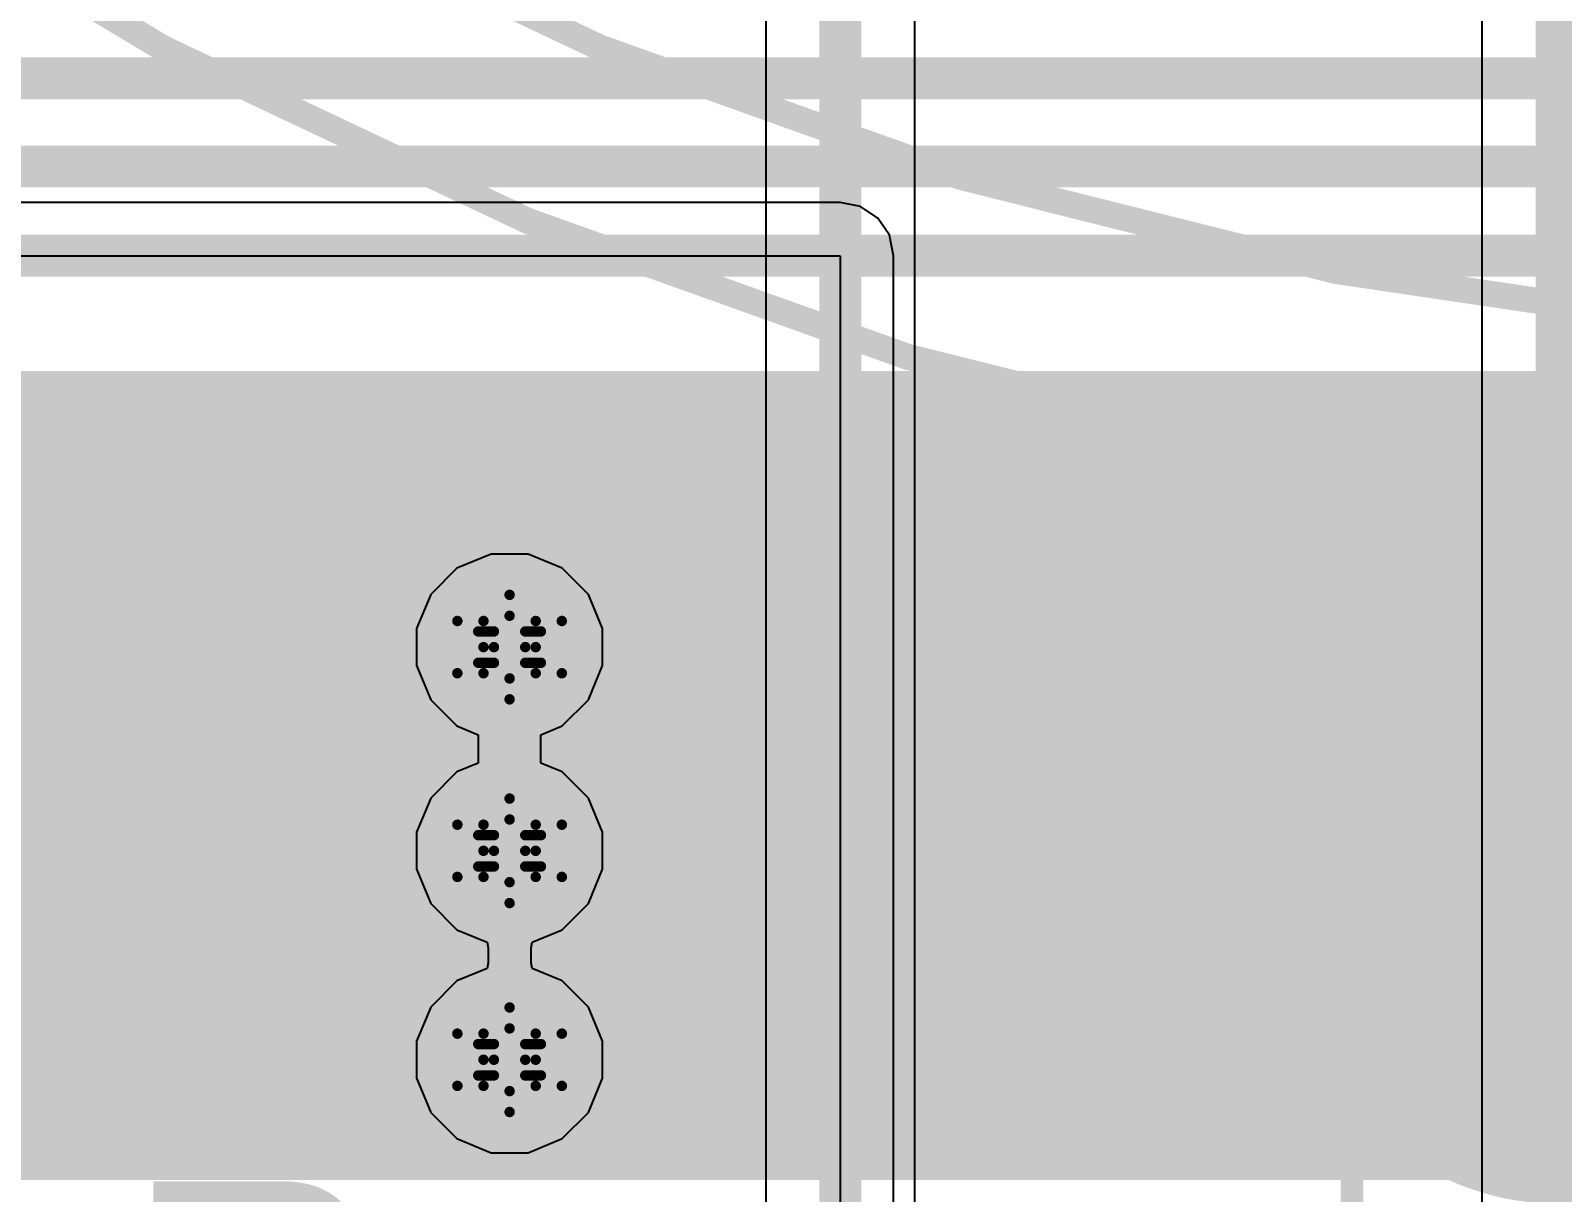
# Model space of a CAD drawing. Header units: inches. Extents: x -2.7 to 10.9, y -2.9 to 7.4.
# Drawn here: x 0.1083 to 0.4016, y 0.9786 to 1.201 of the extents above; entities that cross this region are included whole.
import ezdxf

# ---------------------------------------------------------------- set-up
doc = ezdxf.new("R2010")
doc.units = ezdxf.units.IN
doc.header["$MEASUREMENT"] = 0
for name, color, linetype in [('Board Outline', 216, 'Continuous'), ('Bottom Layer', 5, 'Continuous'), ('Bottom Solder', 6, 'Continuous'), ('Drill Drawing', 1, 'Continuous'), ('Layer 2', 16, 'Continuous'), ('Layer 3', 76, 'Continuous'), ('Top Layer', 1, 'Continuous'), ('Top Overlay', 2, 'Continuous'), ('Top Solder', 216, 'Continuous'), ('Via Holes', 16, 'Continuous')]:
    doc.layers.add(name, color=color, linetype=linetype)
doc.styles.add('Arial', font='', dxfattribs={"height": 0.2})
doc.styles.get('Arial').set_extended_font_data('Arial')

# ---------------------------------------------------------------- blocks, each defined once
blk = doc.blocks.new('EFM_620_31')
at = {"layer": 'Top Overlay'}
for points in [[(0.7874, 0, 0.005, 0.005, 1), (-0.7874, 0, 0.005, 0.005, 1)], [(0.75147, 0, 0.005, 0.005, 1), (-0.75147, 0, 0.005, 0.005, 1)]]:
    blk.add_lwpolyline(points, format="xyseb", close=True, dxfattribs=at)

msp = doc.modelspace()

# ---------------------------------------------------------------- hatches: boundary and pattern name
at = {"layer": 'Bottom Layer'}
msp.add_hatch(color=5, dxfattribs=at).paths.add_polyline_path([(0.09959, 0.981), (1.11999, 0.981), (1.11999, 1.13584), (0.09959, 1.13584)])
h = msp.add_hatch(color=5, dxfattribs=at)
edge = h.paths.add_edge_path()
edge.add_arc((0.2, 1.083), 0.01181, 0, 360)
h = msp.add_hatch(color=5, dxfattribs=at)
edge = h.paths.add_edge_path()
edge.add_arc((0.2, 1.044), 0.01181, 0, 360)
h = msp.add_hatch(color=5, dxfattribs=at)
edge = h.paths.add_edge_path()
edge.add_arc((0.2, 1.004), 0.01181, 0, 360)
at = {"layer": 'Bottom Solder'}
h = msp.add_hatch(color=6, dxfattribs=at)
edge = h.paths.add_edge_path()
edge.add_arc((0.2, 1.083), 0.01581, 0, 360)
h = msp.add_hatch(color=6, dxfattribs=at)
edge = h.paths.add_edge_path()
edge.add_arc((0.2, 1.044), 0.01581, 0, 360)
h = msp.add_hatch(color=6, dxfattribs=at)
edge = h.paths.add_edge_path()
edge.add_arc((0.2, 1.004), 0.01581, 0, 360)
at = {"layer": 'Layer 2'}
h = msp.add_hatch(color=16, dxfattribs=at)
edge = h.paths.add_edge_path()
edge.add_arc((0.2, 1.083), 0.01181, 0, 360)
h = msp.add_hatch(color=16, dxfattribs=at)
edge = h.paths.add_edge_path()
edge.add_arc((0.2, 1.044), 0.01181, 0, 360)
h = msp.add_hatch(color=16, dxfattribs=at)
edge = h.paths.add_edge_path()
edge.add_arc((0.2, 1.004), 0.01181, 0, 360)
at = {"layer": 'Layer 3'}
h = msp.add_hatch(color=76, dxfattribs=at)
edge = h.paths.add_edge_path()
edge.add_arc((0.2, 1.083), 0.01181, 0, 360)
h = msp.add_hatch(color=76, dxfattribs=at)
edge = h.paths.add_edge_path()
edge.add_arc((0.2, 1.044), 0.01181, 0, 360)
h = msp.add_hatch(color=76, dxfattribs=at)
edge = h.paths.add_edge_path()
edge.add_arc((0.2, 1.004), 0.01181, 0, 360)
at = {"layer": 'Top Layer'}
h = msp.add_hatch(color=1, dxfattribs=at)
edge = h.paths.add_edge_path()
edge.add_arc((0.2, 1.083), 0.01181, 0, 360)
h = msp.add_hatch(color=1, dxfattribs=at)
edge = h.paths.add_edge_path()
edge.add_arc((0.2, 1.044), 0.01181, 0, 360)
h = msp.add_hatch(color=1, dxfattribs=at)
edge = h.paths.add_edge_path()
edge.add_arc((0.2, 1.004), 0.01181, 0, 360)
at = {"layer": 'Top Solder'}
h = msp.add_hatch(color=216, dxfattribs=at)
edge = h.paths.add_edge_path()
edge.add_arc((0.2, 1.083), 0.01581, 0, 360)
h = msp.add_hatch(color=216, dxfattribs=at)
edge = h.paths.add_edge_path()
edge.add_arc((0.2, 1.044), 0.01581, 0, 360)
h = msp.add_hatch(color=216, dxfattribs=at)
edge = h.paths.add_edge_path()
edge.add_arc((0.2, 1.004), 0.01581, 0, 360)
at = {"layer": 'Via Holes'}
h = msp.add_hatch(color=7, dxfattribs=at)
edge = h.paths.add_edge_path()
edge.add_arc((0.2, 1.083), 0.00591, 0, 360)
h = msp.add_hatch(color=7, dxfattribs=at)
edge = h.paths.add_edge_path()
edge.add_arc((0.2, 1.044), 0.00591, 0, 360)
h = msp.add_hatch(color=7, dxfattribs=at)
edge = h.paths.add_edge_path()
edge.add_arc((0.2, 1.004), 0.00591, 0, 360)

# ---------------------------------------------------------------- linework, layer by layer
at = {"layer": 'Board Outline'}
msp.add_lwpolyline([(-2.49969, 1.37795, 0.005, 0.005, -0.740599), (2.8433, 0.25075, 0.005, 0.005, 0)], format="xyseb", dxfattribs=at)
at = {"layer": 'Bottom Layer'}
for points in [[(-0.18099, 1.19189, 0.008, 0.008, 0), (1.02789, 1.19189, 0.008, 0.008, 0)], [(-0.03674, 1.175, 0.008, 0.008, 0), (1.035, 1.175, 0.008, 0.008, 0)], [(-0.01206, 1.15794, 0.008, 0.008, 0), (1.04082, 1.15794, 0.008, 0.008, 0)]]:
    msp.add_lwpolyline(points, format="xyseb", dxfattribs=at)
at = {"layer": 'Drill Drawing'}
for points in [[(0.195, 1.088, 0.002, 0.002, 0), (0.2, 1.093, 0.002, 0.002, 0)], [(0.2, 1.093, 0.002, 0.002, 0), (0.205, 1.088, 0.002, 0.002, 0)], [(0.19, 1.088, 0.002, 0.002, 0), (0.195, 1.083, 0.002, 0.002, 0)], [(0.19, 1.088, 0.002, 0.002, 0), (0.195, 1.088, 0.002, 0.002, 0)], [(0.197, 1.086, 0.002, 0.002, 0), (0.2, 1.089, 0.002, 0.002, 0)], [(0.2, 1.089, 0.002, 0.002, 0), (0.203, 1.086, 0.002, 0.002, 0)], [(0.205, 1.088, 0.002, 0.002, 0), (0.21, 1.088, 0.002, 0.002, 0)], [(0.205, 1.083, 0.002, 0.002, 0), (0.21, 1.088, 0.002, 0.002, 0)], [(0.194, 1.086, 0.002, 0.002, 0), (0.197, 1.083, 0.002, 0.002, 0)], [(0.194, 1.086, 0.002, 0.002, 0), (0.197, 1.086, 0.002, 0.002, 0)], [(0.203, 1.086, 0.002, 0.002, 0), (0.206, 1.086, 0.002, 0.002, 0)], [(0.203, 1.083, 0.002, 0.002, 0), (0.206, 1.086, 0.002, 0.002, 0)], [(0.19, 1.078, 0.002, 0.002, 0), (0.195, 1.083, 0.002, 0.002, 0)], [(0.194, 1.08, 0.002, 0.002, 0), (0.197, 1.083, 0.002, 0.002, 0)], [(0.203, 1.083, 0.002, 0.002, 0), (0.206, 1.08, 0.002, 0.002, 0)], [(0.205, 1.083, 0.002, 0.002, 0), (0.21, 1.078, 0.002, 0.002, 0)], [(0.194, 1.08, 0.002, 0.002, 0), (0.197, 1.08, 0.002, 0.002, 0)], [(0.197, 1.08, 0.002, 0.002, 0), (0.2, 1.077, 0.002, 0.002, 0)], [(0.2, 1.077, 0.002, 0.002, 0), (0.203, 1.08, 0.002, 0.002, 0)], [(0.203, 1.08, 0.002, 0.002, 0), (0.206, 1.08, 0.002, 0.002, 0)], [(0.19, 1.078, 0.002, 0.002, 0), (0.195, 1.078, 0.002, 0.002, 0)], [(0.195, 1.078, 0.002, 0.002, 0), (0.2, 1.073, 0.002, 0.002, 0)], [(0.2, 1.073, 0.002, 0.002, 0), (0.205, 1.078, 0.002, 0.002, 0)], [(0.205, 1.078, 0.002, 0.002, 0), (0.21, 1.078, 0.002, 0.002, 0)], [(0.195, 1.049, 0.002, 0.002, 0), (0.2, 1.054, 0.002, 0.002, 0)], [(0.2, 1.054, 0.002, 0.002, 0), (0.205, 1.049, 0.002, 0.002, 0)], [(0.197, 1.047, 0.002, 0.002, 0), (0.2, 1.05, 0.002, 0.002, 0)], [(0.2, 1.05, 0.002, 0.002, 0), (0.203, 1.047, 0.002, 0.002, 0)], [(0.19, 1.049, 0.002, 0.002, 0), (0.195, 1.044, 0.002, 0.002, 0)], [(0.19, 1.049, 0.002, 0.002, 0), (0.195, 1.049, 0.002, 0.002, 0)], [(0.194, 1.047, 0.002, 0.002, 0), (0.197, 1.044, 0.002, 0.002, 0)], [(0.194, 1.047, 0.002, 0.002, 0), (0.197, 1.047, 0.002, 0.002, 0)], [(0.203, 1.047, 0.002, 0.002, 0), (0.206, 1.047, 0.002, 0.002, 0)], [(0.203, 1.044, 0.002, 0.002, 0), (0.206, 1.047, 0.002, 0.002, 0)], [(0.205, 1.049, 0.002, 0.002, 0), (0.21, 1.049, 0.002, 0.002, 0)], [(0.205, 1.044, 0.002, 0.002, 0), (0.21, 1.049, 0.002, 0.002, 0)], [(0.19, 1.039, 0.002, 0.002, 0), (0.195, 1.044, 0.002, 0.002, 0)], [(0.194, 1.041, 0.002, 0.002, 0), (0.197, 1.044, 0.002, 0.002, 0)], [(0.203, 1.044, 0.002, 0.002, 0), (0.206, 1.041, 0.002, 0.002, 0)], [(0.205, 1.044, 0.002, 0.002, 0), (0.21, 1.039, 0.002, 0.002, 0)], [(0.194, 1.041, 0.002, 0.002, 0), (0.197, 1.041, 0.002, 0.002, 0)], [(0.197, 1.041, 0.002, 0.002, 0), (0.2, 1.038, 0.002, 0.002, 0)], [(0.2, 1.038, 0.002, 0.002, 0), (0.203, 1.041, 0.002, 0.002, 0)], [(0.203, 1.041, 0.002, 0.002, 0), (0.206, 1.041, 0.002, 0.002, 0)], [(0.19, 1.039, 0.002, 0.002, 0), (0.195, 1.039, 0.002, 0.002, 0)], [(0.195, 1.039, 0.002, 0.002, 0), (0.2, 1.034, 0.002, 0.002, 0)], [(0.2, 1.034, 0.002, 0.002, 0), (0.205, 1.039, 0.002, 0.002, 0)], [(0.205, 1.039, 0.002, 0.002, 0), (0.21, 1.039, 0.002, 0.002, 0)], [(0.195, 1.009, 0.002, 0.002, 0), (0.2, 1.014, 0.002, 0.002, 0)], [(0.2, 1.014, 0.002, 0.002, 0), (0.205, 1.009, 0.002, 0.002, 0)], [(0.19, 1.009, 0.002, 0.002, 0), (0.195, 1.004, 0.002, 0.002, 0)], [(0.19, 1.009, 0.002, 0.002, 0), (0.195, 1.009, 0.002, 0.002, 0)], [(0.197, 1.007, 0.002, 0.002, 0), (0.2, 1.01, 0.002, 0.002, 0)], [(0.2, 1.01, 0.002, 0.002, 0), (0.203, 1.007, 0.002, 0.002, 0)], [(0.205, 1.009, 0.002, 0.002, 0), (0.21, 1.009, 0.002, 0.002, 0)], [(0.205, 1.004, 0.002, 0.002, 0), (0.21, 1.009, 0.002, 0.002, 0)], [(0.194, 1.007, 0.002, 0.002, 0), (0.197, 1.004, 0.002, 0.002, 0)], [(0.194, 1.007, 0.002, 0.002, 0), (0.197, 1.007, 0.002, 0.002, 0)], [(0.203, 1.007, 0.002, 0.002, 0), (0.206, 1.007, 0.002, 0.002, 0)], [(0.203, 1.004, 0.002, 0.002, 0), (0.206, 1.007, 0.002, 0.002, 0)], [(0.19, 0.999, 0.002, 0.002, 0), (0.195, 1.004, 0.002, 0.002, 0)], [(0.194, 1.001, 0.002, 0.002, 0), (0.197, 1.004, 0.002, 0.002, 0)], [(0.203, 1.004, 0.002, 0.002, 0), (0.206, 1.001, 0.002, 0.002, 0)], [(0.205, 1.004, 0.002, 0.002, 0), (0.21, 0.999, 0.002, 0.002, 0)], [(0.194, 1.001, 0.002, 0.002, 0), (0.197, 1.001, 0.002, 0.002, 0)], [(0.197, 1.001, 0.002, 0.002, 0), (0.2, 0.998, 0.002, 0.002, 0)], [(0.2, 0.998, 0.002, 0.002, 0), (0.203, 1.001, 0.002, 0.002, 0)], [(0.203, 1.001, 0.002, 0.002, 0), (0.206, 1.001, 0.002, 0.002, 0)], [(0.19, 0.999, 0.002, 0.002, 0), (0.195, 0.999, 0.002, 0.002, 0)], [(0.195, 0.999, 0.002, 0.002, 0), (0.2, 0.994, 0.002, 0.002, 0)], [(0.2, 0.994, 0.002, 0.002, 0), (0.205, 0.999, 0.002, 0.002, 0)], [(0.205, 0.999, 0.002, 0.002, 0), (0.21, 0.999, 0.002, 0.002, 0)]]:
    msp.add_lwpolyline(points, format="xyseb", dxfattribs=at)
for points in [[(0.1995, 1.093, 0.001, 0.001, 1), (0.2005, 1.093, 0.001, 0.001, 1)], [(0.1995, 1.093, 0.001, 0.001, 1), (0.2005, 1.093, 0.001, 0.001, 1)], [(0.1895, 1.088, 0.001, 0.001, 1), (0.1905, 1.088, 0.001, 0.001, 1)], [(0.1895, 1.088, 0.001, 0.001, 1), (0.1905, 1.088, 0.001, 0.001, 1)], [(0.1945, 1.088, 0.001, 0.001, 1), (0.1955, 1.088, 0.001, 0.001, 1)], [(0.1945, 1.088, 0.001, 0.001, 1), (0.1955, 1.088, 0.001, 0.001, 1)], [(0.1995, 1.089, 0.001, 0.001, 1), (0.2005, 1.089, 0.001, 0.001, 1)], [(0.1995, 1.089, 0.001, 0.001, 1), (0.2005, 1.089, 0.001, 0.001, 1)], [(0.2045, 1.088, 0.001, 0.001, 1), (0.2055, 1.088, 0.001, 0.001, 1)], [(0.2045, 1.088, 0.001, 0.001, 1), (0.2055, 1.088, 0.001, 0.001, 1)], [(0.2095, 1.088, 0.001, 0.001, 1), (0.2105, 1.088, 0.001, 0.001, 1)], [(0.2095, 1.088, 0.001, 0.001, 1), (0.2105, 1.088, 0.001, 0.001, 1)], [(0.1935, 1.086, 0.001, 0.001, 1), (0.1945, 1.086, 0.001, 0.001, 1)], [(0.1935, 1.086, 0.001, 0.001, 1), (0.1945, 1.086, 0.001, 0.001, 1)], [(0.1965, 1.086, 0.001, 0.001, 1), (0.1975, 1.086, 0.001, 0.001, 1)], [(0.1965, 1.086, 0.001, 0.001, 1), (0.1975, 1.086, 0.001, 0.001, 1)], [(0.2025, 1.086, 0.001, 0.001, 1), (0.2035, 1.086, 0.001, 0.001, 1)], [(0.2025, 1.086, 0.001, 0.001, 1), (0.2035, 1.086, 0.001, 0.001, 1)], [(0.2055, 1.086, 0.001, 0.001, 1), (0.2065, 1.086, 0.001, 0.001, 1)], [(0.2055, 1.086, 0.001, 0.001, 1), (0.2065, 1.086, 0.001, 0.001, 1)], [(0.1945, 1.083, 0.001, 0.001, 1), (0.1955, 1.083, 0.001, 0.001, 1)], [(0.1945, 1.083, 0.001, 0.001, 1), (0.1955, 1.083, 0.001, 0.001, 1)], [(0.1965, 1.083, 0.001, 0.001, 1), (0.1975, 1.083, 0.001, 0.001, 1)], [(0.1965, 1.083, 0.001, 0.001, 1), (0.1975, 1.083, 0.001, 0.001, 1)], [(0.2025, 1.083, 0.001, 0.001, 1), (0.2035, 1.083, 0.001, 0.001, 1)], [(0.2025, 1.083, 0.001, 0.001, 1), (0.2035, 1.083, 0.001, 0.001, 1)], [(0.2045, 1.083, 0.001, 0.001, 1), (0.2055, 1.083, 0.001, 0.001, 1)], [(0.2045, 1.083, 0.001, 0.001, 1), (0.2055, 1.083, 0.001, 0.001, 1)], [(0.1935, 1.08, 0.001, 0.001, 1), (0.1945, 1.08, 0.001, 0.001, 1)], [(0.1935, 1.08, 0.001, 0.001, 1), (0.1945, 1.08, 0.001, 0.001, 1)], [(0.1965, 1.08, 0.001, 0.001, 1), (0.1975, 1.08, 0.001, 0.001, 1)], [(0.1965, 1.08, 0.001, 0.001, 1), (0.1975, 1.08, 0.001, 0.001, 1)], [(0.2025, 1.08, 0.001, 0.001, 1), (0.2035, 1.08, 0.001, 0.001, 1)], [(0.2025, 1.08, 0.001, 0.001, 1), (0.2035, 1.08, 0.001, 0.001, 1)], [(0.2055, 1.08, 0.001, 0.001, 1), (0.2065, 1.08, 0.001, 0.001, 1)], [(0.2055, 1.08, 0.001, 0.001, 1), (0.2065, 1.08, 0.001, 0.001, 1)], [(0.1895, 1.078, 0.001, 0.001, 1), (0.1905, 1.078, 0.001, 0.001, 1)], [(0.1895, 1.078, 0.001, 0.001, 1), (0.1905, 1.078, 0.001, 0.001, 1)], [(0.1945, 1.078, 0.001, 0.001, 1), (0.1955, 1.078, 0.001, 0.001, 1)], [(0.1945, 1.078, 0.001, 0.001, 1), (0.1955, 1.078, 0.001, 0.001, 1)], [(0.1995, 1.077, 0.001, 0.001, 1), (0.2005, 1.077, 0.001, 0.001, 1)], [(0.1995, 1.077, 0.001, 0.001, 1), (0.2005, 1.077, 0.001, 0.001, 1)], [(0.2045, 1.078, 0.001, 0.001, 1), (0.2055, 1.078, 0.001, 0.001, 1)], [(0.2045, 1.078, 0.001, 0.001, 1), (0.2055, 1.078, 0.001, 0.001, 1)], [(0.2095, 1.078, 0.001, 0.001, 1), (0.2105, 1.078, 0.001, 0.001, 1)], [(0.2095, 1.078, 0.001, 0.001, 1), (0.2105, 1.078, 0.001, 0.001, 1)], [(0.1995, 1.073, 0.001, 0.001, 1), (0.2005, 1.073, 0.001, 0.001, 1)], [(0.1995, 1.073, 0.001, 0.001, 1), (0.2005, 1.073, 0.001, 0.001, 1)], [(0.1995, 1.054, 0.001, 0.001, 1), (0.2005, 1.054, 0.001, 0.001, 1)], [(0.1995, 1.054, 0.001, 0.001, 1), (0.2005, 1.054, 0.001, 0.001, 1)], [(0.1995, 1.05, 0.001, 0.001, 1), (0.2005, 1.05, 0.001, 0.001, 1)], [(0.1995, 1.05, 0.001, 0.001, 1), (0.2005, 1.05, 0.001, 0.001, 1)], [(0.1895, 1.049, 0.001, 0.001, 1), (0.1905, 1.049, 0.001, 0.001, 1)], [(0.1895, 1.049, 0.001, 0.001, 1), (0.1905, 1.049, 0.001, 0.001, 1)], [(0.1935, 1.047, 0.001, 0.001, 1), (0.1945, 1.047, 0.001, 0.001, 1)], [(0.1935, 1.047, 0.001, 0.001, 1), (0.1945, 1.047, 0.001, 0.001, 1)], [(0.1945, 1.049, 0.001, 0.001, 1), (0.1955, 1.049, 0.001, 0.001, 1)], [(0.1945, 1.049, 0.001, 0.001, 1), (0.1955, 1.049, 0.001, 0.001, 1)], [(0.1965, 1.047, 0.001, 0.001, 1), (0.1975, 1.047, 0.001, 0.001, 1)], [(0.1965, 1.047, 0.001, 0.001, 1), (0.1975, 1.047, 0.001, 0.001, 1)], [(0.2025, 1.047, 0.001, 0.001, 1), (0.2035, 1.047, 0.001, 0.001, 1)], [(0.2025, 1.047, 0.001, 0.001, 1), (0.2035, 1.047, 0.001, 0.001, 1)], [(0.2045, 1.049, 0.001, 0.001, 1), (0.2055, 1.049, 0.001, 0.001, 1)], [(0.2045, 1.049, 0.001, 0.001, 1), (0.2055, 1.049, 0.001, 0.001, 1)], [(0.2055, 1.047, 0.001, 0.001, 1), (0.2065, 1.047, 0.001, 0.001, 1)], [(0.2055, 1.047, 0.001, 0.001, 1), (0.2065, 1.047, 0.001, 0.001, 1)], [(0.2095, 1.049, 0.001, 0.001, 1), (0.2105, 1.049, 0.001, 0.001, 1)], [(0.2095, 1.049, 0.001, 0.001, 1), (0.2105, 1.049, 0.001, 0.001, 1)], [(0.1945, 1.044, 0.001, 0.001, 1), (0.1955, 1.044, 0.001, 0.001, 1)], [(0.1945, 1.044, 0.001, 0.001, 1), (0.1955, 1.044, 0.001, 0.001, 1)], [(0.1965, 1.044, 0.001, 0.001, 1), (0.1975, 1.044, 0.001, 0.001, 1)], [(0.1965, 1.044, 0.001, 0.001, 1), (0.1975, 1.044, 0.001, 0.001, 1)], [(0.2025, 1.044, 0.001, 0.001, 1), (0.2035, 1.044, 0.001, 0.001, 1)], [(0.2025, 1.044, 0.001, 0.001, 1), (0.2035, 1.044, 0.001, 0.001, 1)], [(0.2045, 1.044, 0.001, 0.001, 1), (0.2055, 1.044, 0.001, 0.001, 1)], [(0.2045, 1.044, 0.001, 0.001, 1), (0.2055, 1.044, 0.001, 0.001, 1)], [(0.1935, 1.041, 0.001, 0.001, 1), (0.1945, 1.041, 0.001, 0.001, 1)], [(0.1935, 1.041, 0.001, 0.001, 1), (0.1945, 1.041, 0.001, 0.001, 1)], [(0.1965, 1.041, 0.001, 0.001, 1), (0.1975, 1.041, 0.001, 0.001, 1)], [(0.1965, 1.041, 0.001, 0.001, 1), (0.1975, 1.041, 0.001, 0.001, 1)], [(0.2025, 1.041, 0.001, 0.001, 1), (0.2035, 1.041, 0.001, 0.001, 1)], [(0.2025, 1.041, 0.001, 0.001, 1), (0.2035, 1.041, 0.001, 0.001, 1)], [(0.2055, 1.041, 0.001, 0.001, 1), (0.2065, 1.041, 0.001, 0.001, 1)], [(0.2055, 1.041, 0.001, 0.001, 1), (0.2065, 1.041, 0.001, 0.001, 1)], [(0.1895, 1.039, 0.001, 0.001, 1), (0.1905, 1.039, 0.001, 0.001, 1)], [(0.1895, 1.039, 0.001, 0.001, 1), (0.1905, 1.039, 0.001, 0.001, 1)], [(0.1945, 1.039, 0.001, 0.001, 1), (0.1955, 1.039, 0.001, 0.001, 1)], [(0.1945, 1.039, 0.001, 0.001, 1), (0.1955, 1.039, 0.001, 0.001, 1)], [(0.1995, 1.038, 0.001, 0.001, 1), (0.2005, 1.038, 0.001, 0.001, 1)], [(0.1995, 1.038, 0.001, 0.001, 1), (0.2005, 1.038, 0.001, 0.001, 1)], [(0.2045, 1.039, 0.001, 0.001, 1), (0.2055, 1.039, 0.001, 0.001, 1)], [(0.2045, 1.039, 0.001, 0.001, 1), (0.2055, 1.039, 0.001, 0.001, 1)], [(0.2095, 1.039, 0.001, 0.001, 1), (0.2105, 1.039, 0.001, 0.001, 1)], [(0.2095, 1.039, 0.001, 0.001, 1), (0.2105, 1.039, 0.001, 0.001, 1)], [(0.1995, 1.034, 0.001, 0.001, 1), (0.2005, 1.034, 0.001, 0.001, 1)], [(0.1995, 1.034, 0.001, 0.001, 1), (0.2005, 1.034, 0.001, 0.001, 1)], [(0.1995, 1.014, 0.001, 0.001, 1), (0.2005, 1.014, 0.001, 0.001, 1)], [(0.1995, 1.014, 0.001, 0.001, 1), (0.2005, 1.014, 0.001, 0.001, 1)], [(0.1895, 1.009, 0.001, 0.001, 1), (0.1905, 1.009, 0.001, 0.001, 1)], [(0.1895, 1.009, 0.001, 0.001, 1), (0.1905, 1.009, 0.001, 0.001, 1)], [(0.1945, 1.009, 0.001, 0.001, 1), (0.1955, 1.009, 0.001, 0.001, 1)], [(0.1945, 1.009, 0.001, 0.001, 1), (0.1955, 1.009, 0.001, 0.001, 1)], [(0.1995, 1.01, 0.001, 0.001, 1), (0.2005, 1.01, 0.001, 0.001, 1)], [(0.1995, 1.01, 0.001, 0.001, 1), (0.2005, 1.01, 0.001, 0.001, 1)], [(0.2045, 1.009, 0.001, 0.001, 1), (0.2055, 1.009, 0.001, 0.001, 1)], [(0.2045, 1.009, 0.001, 0.001, 1), (0.2055, 1.009, 0.001, 0.001, 1)], [(0.2095, 1.009, 0.001, 0.001, 1), (0.2105, 1.009, 0.001, 0.001, 1)], [(0.2095, 1.009, 0.001, 0.001, 1), (0.2105, 1.009, 0.001, 0.001, 1)], [(0.1935, 1.007, 0.001, 0.001, 1), (0.1945, 1.007, 0.001, 0.001, 1)], [(0.1935, 1.007, 0.001, 0.001, 1), (0.1945, 1.007, 0.001, 0.001, 1)], [(0.1965, 1.007, 0.001, 0.001, 1), (0.1975, 1.007, 0.001, 0.001, 1)], [(0.1965, 1.007, 0.001, 0.001, 1), (0.1975, 1.007, 0.001, 0.001, 1)], [(0.2025, 1.007, 0.001, 0.001, 1), (0.2035, 1.007, 0.001, 0.001, 1)], [(0.2025, 1.007, 0.001, 0.001, 1), (0.2035, 1.007, 0.001, 0.001, 1)], [(0.2055, 1.007, 0.001, 0.001, 1), (0.2065, 1.007, 0.001, 0.001, 1)], [(0.2055, 1.007, 0.001, 0.001, 1), (0.2065, 1.007, 0.001, 0.001, 1)], [(0.1945, 1.004, 0.001, 0.001, 1), (0.1955, 1.004, 0.001, 0.001, 1)], [(0.1945, 1.004, 0.001, 0.001, 1), (0.1955, 1.004, 0.001, 0.001, 1)], [(0.1965, 1.004, 0.001, 0.001, 1), (0.1975, 1.004, 0.001, 0.001, 1)], [(0.1965, 1.004, 0.001, 0.001, 1), (0.1975, 1.004, 0.001, 0.001, 1)], [(0.2025, 1.004, 0.001, 0.001, 1), (0.2035, 1.004, 0.001, 0.001, 1)], [(0.2025, 1.004, 0.001, 0.001, 1), (0.2035, 1.004, 0.001, 0.001, 1)], [(0.2045, 1.004, 0.001, 0.001, 1), (0.2055, 1.004, 0.001, 0.001, 1)], [(0.2045, 1.004, 0.001, 0.001, 1), (0.2055, 1.004, 0.001, 0.001, 1)], [(0.1935, 1.001, 0.001, 0.001, 1), (0.1945, 1.001, 0.001, 0.001, 1)], [(0.1935, 1.001, 0.001, 0.001, 1), (0.1945, 1.001, 0.001, 0.001, 1)], [(0.1965, 1.001, 0.001, 0.001, 1), (0.1975, 1.001, 0.001, 0.001, 1)], [(0.1965, 1.001, 0.001, 0.001, 1), (0.1975, 1.001, 0.001, 0.001, 1)], [(0.2025, 1.001, 0.001, 0.001, 1), (0.2035, 1.001, 0.001, 0.001, 1)], [(0.2025, 1.001, 0.001, 0.001, 1), (0.2035, 1.001, 0.001, 0.001, 1)], [(0.2055, 1.001, 0.001, 0.001, 1), (0.2065, 1.001, 0.001, 0.001, 1)], [(0.2055, 1.001, 0.001, 0.001, 1), (0.2065, 1.001, 0.001, 0.001, 1)], [(0.1895, 0.999, 0.001, 0.001, 1), (0.1905, 0.999, 0.001, 0.001, 1)], [(0.1895, 0.999, 0.001, 0.001, 1), (0.1905, 0.999, 0.001, 0.001, 1)], [(0.1945, 0.999, 0.001, 0.001, 1), (0.1955, 0.999, 0.001, 0.001, 1)], [(0.1945, 0.999, 0.001, 0.001, 1), (0.1955, 0.999, 0.001, 0.001, 1)], [(0.1995, 0.998, 0.001, 0.001, 1), (0.2005, 0.998, 0.001, 0.001, 1)], [(0.1995, 0.998, 0.001, 0.001, 1), (0.2005, 0.998, 0.001, 0.001, 1)], [(0.2045, 0.999, 0.001, 0.001, 1), (0.2055, 0.999, 0.001, 0.001, 1)], [(0.2045, 0.999, 0.001, 0.001, 1), (0.2055, 0.999, 0.001, 0.001, 1)], [(0.2095, 0.999, 0.001, 0.001, 1), (0.2105, 0.999, 0.001, 0.001, 1)], [(0.2095, 0.999, 0.001, 0.001, 1), (0.2105, 0.999, 0.001, 0.001, 1)], [(0.1995, 0.994, 0.001, 0.001, 1), (0.2005, 0.994, 0.001, 0.001, 1)], [(0.1995, 0.994, 0.001, 0.001, 1), (0.2005, 0.994, 0.001, 0.001, 1)]]:
    msp.add_lwpolyline(points, format="xyseb", close=True, dxfattribs=at)
at = {"layer": 'Layer 2'}
for p, q in [((0.19646, 1.10081), (0.18991, 1.0981)), ((0.20354, 1.10081), (0.19646, 1.10081)), ((0.21009, 1.0981), (0.20354, 1.10081)), ((0.18991, 1.0981), (0.1849, 1.09309)), ((0.2151, 1.09309), (0.21009, 1.0981)), ((0.1849, 1.09309), (0.18219, 1.08654)), ((0.21781, 1.08654), (0.2151, 1.09309)), ((0.18219, 1.08654), (0.18219, 1.07946)), ((0.21781, 1.07946), (0.21781, 1.08654)), ((0.18219, 1.07946), (0.1849, 1.07291)), ((0.2151, 1.07291), (0.21781, 1.07946)), ((0.1849, 1.07291), (0.18991, 1.0679)), ((0.21009, 1.0679), (0.2151, 1.07291)), ((0.18991, 1.0679), (0.194, 1.06621)), ((0.206, 1.06621), (0.21009, 1.0679)), ((0.194, 1.06621), (0.194, 1.06079)), ((0.206, 1.06079), (0.206, 1.06621)), ((0.18991, 1.0591), (0.1849, 1.05409)), ((0.194, 1.06079), (0.18991, 1.0591)), ((0.21009, 1.0591), (0.206, 1.06079)), ((0.2151, 1.05409), (0.21009, 1.0591)), ((0.1849, 1.05409), (0.18219, 1.04754)), ((0.21781, 1.04754), (0.2151, 1.05409)), ((0.18219, 1.04754), (0.18219, 1.04046)), ((0.21781, 1.04046), (0.21781, 1.04754)), ((0.18219, 1.04046), (0.1849, 1.03391)), ((0.2151, 1.03391), (0.21781, 1.04046)), ((0.1849, 1.03391), (0.18991, 1.0289)), ((0.21009, 1.0289), (0.2151, 1.03391)), ((0.18991, 1.0289), (0.19571, 1.0265)), ((0.20429, 1.0265), (0.21009, 1.0289)), ((0.19571, 1.0265), (0.19587, 1.02545)), ((0.19587, 1.02545), (0.19587, 1.02255)), ((0.20413, 1.02545), (0.20429, 1.0265)), ((0.20413, 1.02255), (0.20413, 1.02545)), ((0.19571, 1.0215), (0.18991, 1.0191)), ((0.19587, 1.02255), (0.19571, 1.0215)), ((0.20429, 1.0215), (0.20413, 1.02255)), ((0.21009, 1.0191), (0.20429, 1.0215)), ((0.18991, 1.0191), (0.1849, 1.01409)), ((0.2151, 1.01409), (0.21009, 1.0191)), ((0.1849, 1.01409), (0.18219, 1.00754)), ((0.21781, 1.00754), (0.2151, 1.01409)), ((0.18219, 1.00754), (0.18219, 1.00046)), ((0.21781, 1.00046), (0.21781, 1.00754)), ((0.18219, 1.00046), (0.1849, 0.99391)), ((0.2151, 0.99391), (0.21781, 1.00046)), ((0.1849, 0.99391), (0.18991, 0.9889)), ((0.21009, 0.9889), (0.2151, 0.99391)), ((0.18991, 0.9889), (0.19646, 0.98619)), ((0.20354, 0.98619), (0.21009, 0.9889)), ((0.19646, 0.98619), (0.20354, 0.98619))]:
    msp.add_line(p, q, dxfattribs=at)
at = {"layer": 'Layer 3'}
for p, q in [((0.2633, 1.16813), (0.1, 1.16813)), ((0.2672, 1.16736), (0.2633, 1.16813)), ((0.27051, 1.16515), (0.2672, 1.16736)), ((0.27272, 1.16184), (0.27051, 1.16515)), ((0.27349, 1.15794), (0.27272, 1.16184)), ((0.1, 1.15794), (0.2633, 1.15794)), ((0.2633, 1.15794), (0.2633, 0.62008)), ((0.27349, 0.78443), (0.27349, 1.15794))]:
    msp.add_line(p, q, dxfattribs=at)
at = {"layer": 'Top Layer'}
for p, q in [((0.24906, 1.94629), (0.24906, 0.9329)), ((0.27761, 0.78598), (0.27761, 1.94629)), ((0.38616, 1.64194), (0.38616, 0.87935)), ((0.19646, 1.10081), (0.18991, 1.0981)), ((0.20354, 1.10081), (0.19646, 1.10081)), ((0.21009, 1.0981), (0.20354, 1.10081)), ((0.18991, 1.0981), (0.1849, 1.09309)), ((0.2151, 1.09309), (0.21009, 1.0981)), ((0.1849, 1.09309), (0.18219, 1.08654)), ((0.21781, 1.08654), (0.2151, 1.09309)), ((0.18219, 1.08654), (0.18219, 1.07946)), ((0.21781, 1.07946), (0.21781, 1.08654)), ((0.18219, 1.07946), (0.1849, 1.07291)), ((0.2151, 1.07291), (0.21781, 1.07946)), ((0.1849, 1.07291), (0.18991, 1.0679)), ((0.21009, 1.0679), (0.2151, 1.07291)), ((0.18991, 1.0679), (0.194, 1.06621)), ((0.206, 1.06621), (0.21009, 1.0679)), ((0.194, 1.06621), (0.194, 1.06079)), ((0.206, 1.06079), (0.206, 1.06621)), ((0.18991, 1.0591), (0.1849, 1.05409)), ((0.194, 1.06079), (0.18991, 1.0591)), ((0.21009, 1.0591), (0.206, 1.06079)), ((0.2151, 1.05409), (0.21009, 1.0591)), ((0.1849, 1.05409), (0.18219, 1.04754)), ((0.21781, 1.04754), (0.2151, 1.05409)), ((0.18219, 1.04754), (0.18219, 1.04046)), ((0.21781, 1.04046), (0.21781, 1.04754)), ((0.18219, 1.04046), (0.1849, 1.03391)), ((0.2151, 1.03391), (0.21781, 1.04046)), ((0.1849, 1.03391), (0.18991, 1.0289)), ((0.21009, 1.0289), (0.2151, 1.03391)), ((0.18991, 1.0289), (0.19571, 1.0265)), ((0.20429, 1.0265), (0.21009, 1.0289)), ((0.19571, 1.0265), (0.19587, 1.02545)), ((0.19587, 1.02545), (0.19587, 1.02255)), ((0.20413, 1.02545), (0.20429, 1.0265)), ((0.20413, 1.02255), (0.20413, 1.02545)), ((0.19571, 1.0215), (0.18991, 1.0191)), ((0.19587, 1.02255), (0.19571, 1.0215)), ((0.20429, 1.0215), (0.20413, 1.02255)), ((0.21009, 1.0191), (0.20429, 1.0215)), ((0.18991, 1.0191), (0.1849, 1.01409)), ((0.2151, 1.01409), (0.21009, 1.0191)), ((0.1849, 1.01409), (0.18219, 1.00754)), ((0.21781, 1.00754), (0.2151, 1.01409)), ((0.18219, 1.00754), (0.18219, 1.00046)), ((0.21781, 1.00046), (0.21781, 1.00754)), ((0.18219, 1.00046), (0.1849, 0.99391)), ((0.2151, 0.99391), (0.21781, 1.00046)), ((0.1849, 0.99391), (0.18991, 0.9889)), ((0.21009, 0.9889), (0.2151, 0.99391)), ((0.18991, 0.9889), (0.19646, 0.98619)), ((0.20354, 0.98619), (0.21009, 0.9889)), ((0.19646, 0.98619), (0.20354, 0.98619))]:
    msp.add_line(p, q, dxfattribs=at)
for points in [[(0.26334, 0.56121, 0.008, 0.008, 0), (0.26334, 1.9572, 0.008, 0.008, 0)], [(0.404, 0.8479, 0.015, 0.015, 0), (0.404, 1.64194, 0.015, 0.015, 0)]]:
    msp.add_lwpolyline(points, format="xyseb", dxfattribs=at)

# ---------------------------------------------------------------- block references
msp.add_blockref('EFM_620_31', (0.50483, 1.89206))

# ---------------------------------------------------------------- texts
at = {"layer": 'Top Overlay', "style": 'Arial'}
for s, p in [('U14', (0.17176, 0.94469)), ('U27', (0.39914, 0.89517))]:
    msp.add_text(s, height=0.04, rotation=90, dxfattribs=at).set_placement(p)

doc.saveas('drawing.dxf')
